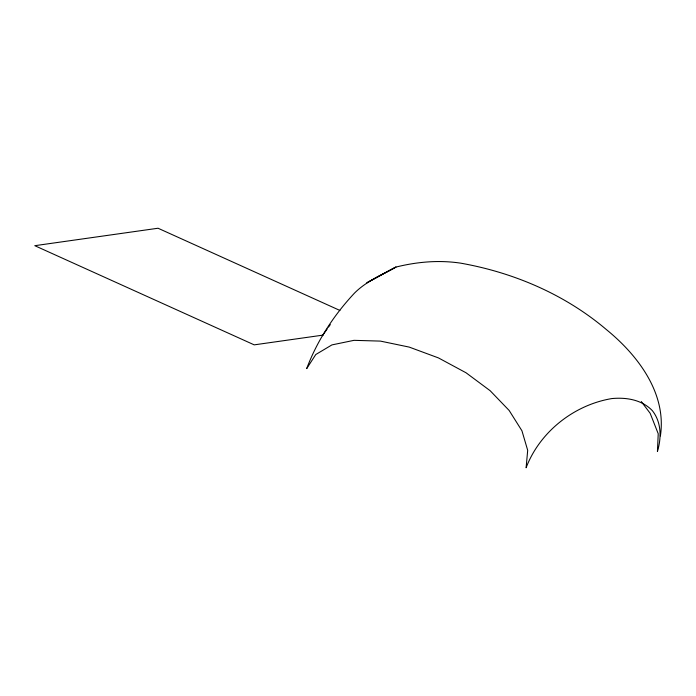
<?xml version="1.0" encoding="UTF-8"?>
<svg xmlns="http://www.w3.org/2000/svg" width="696" height="696" viewBox="0 0 696 696"><rect width="100%" height="100%" fill="white"/><g stroke="black" fill="none" stroke-linecap="round" stroke-linejoin="round"><path stroke-width="1.04" d="M660.391 435.966C666.89 393.292 637.693 355.082 606.486 329.669C565.1 294.504 513.796 272.536 460.517 263.132C438.845 259.904 417.156 261.809 395.972 267.064C381.643 274.885 366.279 281.306 354.56 293.033C334.089 314.844 317.211 340.518 306.701 368.593L315.767 354.534L331.922 344.903L354.012 340.335L380.416 341.101L409.239 347.104L438.445 357.909L466.024 372.769L490.115 390.682L509.15 410.457L521.939 430.789L527.69 450.321L526.106 467.764C539.826 431.781 574.035 404.898 611.836 398.573C626.365 397.19 641.912 399.721 652.396 410.701C661.539 422.385 661.522 437.836 657.433 451.487L658.225 433.738L650.151 413.276L641.277 401.54M322.422 335.733L327.259 328.886M328.477 327.172L330.287 324.606M323.022 335.115L254.205 344.859L34.8 245.688L158.053 228.236L339.926 310.451M383.914 273.493L366.888 282.776L395.972 267.064L383.914 273.493"/></g></svg>
